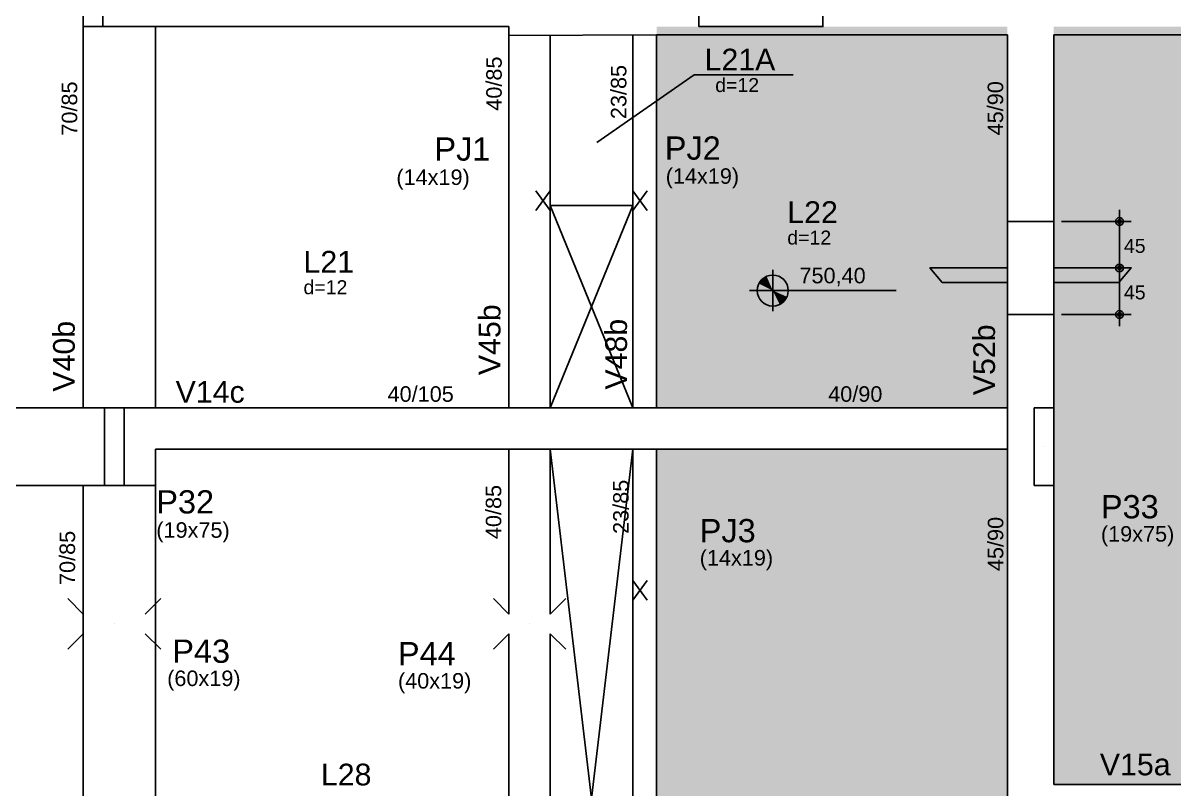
# Model space of a CAD drawing. Header units: millimetres. Extents: x 11071 to 20686, y 1651 to 7234.
# Drawn here: x 13584 to 14697, y 4499 to 5241 of the extents above; entities that cross this region are included whole.
import ezdxf

# ---------------------------------------------------------------- set-up
doc = ezdxf.new("R2010")
doc.units = ezdxf.units.MM
for name, color, linetype in [('1', 4, 'Continuous'), ('10', 13, 'Continuous'), ('11', 22, 'Continuous'), ('12', 3, 'Continuous'), ('13', 76, 'Continuous'), ('130', 24, 'Continuous'), ('18', 9, 'Continuous'), ('241', 12, 'Continuous'), ('242', 3, 'Continuous'), ('26', 1, 'Continuous'), ('27', 10, 'Continuous'), ('3', 2, 'Continuous'), ('30', 15, 'Continuous'), ('4', 1, 'Continuous'), ('6', 6, 'Continuous'), ('8', 5, 'Continuous'), ('9', 3, 'Continuous')]:
    doc.layers.add(name, color=color, linetype=linetype)
doc.styles.get("Standard").update_dxf_attribs({"font": 'arial.ttf'})

msp = doc.modelspace()

# ---------------------------------------------------------------- linework, layer by layer
for p, q in [((14309.35, 4996.68), (14309.35, 5001.68)), ((14309.35, 5001.68), (14309.35, 4961.68)), ((14286.85, 4981.68), (14428.76, 4981.68))]:
    msp.add_line(p, q)
msp.add_circle((14309.35, 4981.68), 15)
at = {"layer": '1'}
for points in [[(13641.9, 5237.09), (13641.9, 4868.09)], [(13660.9, 5237.09), (14053.9, 5237.09)], [(13711.9, 4868.09), (13711.9, 5237.09)], [(14053.9, 5237.09), (14053.9, 4868.09)], [(14053.9, 5228.52), (14196.9, 5229.09)], [(14093.9, 4868.09), (14093.9, 5229.09)], [(14173.9, 5229.09), (14173.9, 4868.09)], [(14196.9, 5229.09), (14536.4, 5229.09)], [(14196.9, 4868.09), (14196.9, 5229.09)], [(14536.4, 5229.09), (14536.4, 4868.09)], [(14581.4, 4868.09), (14581.4, 5229.09)], [(14581.4, 5229.09), (15006.24, 5229.09)], [(14093.9, 5064.09), (14173.9, 5064.09)], [(13711.9, 4868.09), (13000.4, 4868.09)], [(14093.9, 4868.09), (13711.9, 4868.09)], [(14196.9, 4868.09), (14093.9, 4868.09)], [(14536.4, 4868.09), (14196.9, 4868.09)], [(14536.4, 4868.09), (14536.4, 4828.09)], [(13711.9, 4828.09), (14093.9, 4828.09)], [(13711.9, 4154.09), (13711.9, 4828.09)], [(14053.9, 4828.09), (14053.9, 4668.59)], [(14093.9, 4828.09), (14196.9, 4828.09)], [(14093.9, 4668.59), (14093.9, 4828.09)], [(14173.9, 4828.09), (14173.9, 4154.09)], [(14196.9, 4828.09), (14536.4, 4828.09)], [(14196.9, 4154.09), (14196.9, 4828.09)], [(14536.4, 4828.09), (14536.4, 4483.59)], [(12981.4, 4793.09), (13711.9, 4793.09)], [(13641.9, 4793.09), (13641.9, 4154.09)], [(14581.4, 4503.59), (14581.4, 4793.09)], [(14053.9, 4649.59), (14053.9, 4154.09)], [(14093.9, 4154.09), (14093.9, 4649.59)], [(15393.9, 4503.59), (14581.4, 4503.59)]]:
    msp.add_lwpolyline(points, dxfattribs=at)
at = {"layer": '130'}
for points in [[(14536.4, 4868.09), (14536.4, 5237.09), (14196.9, 5237.09)], [(14536.4, 4868.09), (14196.9, 5237.09), (14196.9, 4868.09)], [(14581.4, 5237.09), (14581.4, 4503.59), (15393.9, 4503.59)], [(14581.4, 5237.09), (15393.9, 4503.59), (15117.4, 5237.09)], [(14536.4, 4868.09), (14196.9, 4868.09), (14536.4, 4868.09)], [(14536.4, 4868.09), (14536.4, 4868.09), (14536.4, 4868.09)], [(14397.9, 4154.09), (14536.4, 4828.09), (14196.9, 4828.09)], [(14397.9, 4154.09), (14196.9, 4828.09), (14196.9, 4154.09)], [(14397.9, 4154.09), (14536.4, 3962.09), (14536.4, 4828.09)]]:
    msp.add_solid(points, dxfattribs=at)
at = {"layer": '18'}
for p, q in [((14536.4, 5003.59), (14536.4, 5048.59)), ((14536.4, 5048.59), (14581.4, 5048.59)), ((14581.4, 5048.59), (14581.4, 5003.59)), ((14461.4, 5003.59), (14536.4, 5003.59)), ((14581.4, 5003.59), (14656.4, 5003.59)), ((14536.4, 4989.59), (14473.4, 4989.59)), ((14536.4, 4958.59), (14536.4, 4989.59)), ((14644.4, 4989.59), (14581.4, 4989.59)), ((14581.4, 4989.59), (14581.4, 4958.59)), ((14581.4, 4958.59), (14536.4, 4958.59))]:
    msp.add_line(p, q, dxfattribs=at)
at = {"layer": '241'}
for p, q in [((14093.9, 4868.09), (14173.9, 5064.09)), ((14093.9, 5064.09), (14173.9, 4868.09)), ((14093.9, 4154.09), (14173.9, 4828.09)), ((14093.9, 4828.09), (14173.9, 4154.09))]:
    msp.add_line(p, q, dxfattribs=at)
at = {"layer": '242'}
for p, q in [((14571.9, 4830.59), (14571.9, 4830.59)), ((13671.9, 4659.09), (13671.9, 4659.09)), ((14073.9, 4659.09), (14073.9, 4659.09))]:
    msp.add_line(p, q, dxfattribs=at)
at = {"layer": '26'}
for p, q in [((14233.32, 5190.38), (14139.07, 5124.97)), ((14328.98, 5190.38), (14233.32, 5190.38))]:
    msp.add_line(p, q, dxfattribs=at)
at = {"layer": '26', "color": 3, "linetype": 'Continuous'}
for p, q in [((14644.94, 4992.34), (14644.94, 5059.84)), ((14581.4, 5048.59), (14581.4, 5048.59)), ((14588.9, 5048.59), (14656.19, 5048.59)), ((14644.94, 4947.34), (14644.94, 5014.84)), ((14581.4, 5003.59), (14581.4, 5003.59)), ((14581.4, 5003.59), (14581.4, 5003.59)), ((14588.9, 5003.59), (14656.19, 5003.59)), ((14588.9, 5003.59), (14656.19, 5003.59)), ((14581.4, 4958.59), (14581.4, 4958.59)), ((14588.9, 4958.59), (14656.19, 4958.59))]:
    msp.add_line(p, q, dxfattribs=at)
for centre, radius in [((14644.94, 5048.59), 3.75), ((14644.94, 5048.59), 1.87), ((14644.94, 5003.59), 3.75), ((14644.94, 5003.59), 3.75), ((14644.94, 5003.59), 1.87), ((14644.94, 5003.59), 1.87), ((14644.94, 4958.59), 3.75), ((14644.94, 4958.59), 1.87)]:
    msp.add_circle(centre, radius, dxfattribs=at)
at = {"layer": '27'}
for points in [[(14309.35, 4981.68), (14295.31, 4986.96), (14294.87, 4985.6)], [(14309.35, 4981.68), (14295.93, 4988.37), (14295.31, 4986.96)], [(14309.35, 4981.68), (14296.5, 4989.41), (14295.93, 4988.37)], [(14309.35, 4981.68), (14297.14, 4990.39), (14296.5, 4989.41)], [(14309.35, 4981.68), (14298.33, 4991.86), (14297.14, 4990.39)], [(14309.35, 4981.68), (14299.15, 4992.68), (14298.33, 4991.86)], [(14309.35, 4981.68), (14299.72, 4993.18), (14299.15, 4992.68)], [(14309.35, 4981.68), (14300.4, 4993.71), (14299.72, 4993.18)], [(14309.35, 4981.68), (14300.99, 4994.13), (14300.4, 4993.71)], [(14309.35, 4981.68), (14301.77, 4994.62), (14300.99, 4994.13)], [(14309.35, 4981.68), (14302.45, 4995), (14301.77, 4994.62)], [(14309.35, 4981.68), (14303.35, 4995.43), (14302.45, 4995)], [(14309.35, 4981.68), (14303.84, 4995.63), (14303.35, 4995.43)], [(14309.35, 4981.68), (14304.93, 4996.02), (14303.84, 4995.63)], [(14309.35, 4981.68), (14306.31, 4996.37), (14304.93, 4996.02)], [(14309.35, 4981.68), (14307.49, 4996.57), (14306.31, 4996.37)], [(14309.35, 4981.68), (14309.35, 4996.68), (14307.49, 4996.57)], [(14309.35, 4981.68), (14294.38, 4982.62), (14294.35, 4981.68)], [(14309.35, 4981.68), (14294.35, 4981.68), (14309.35, 4981.68)], [(14309.35, 4981.68), (14294.39, 4982.71), (14294.38, 4982.62)], [(14309.35, 4981.68), (14294.52, 4983.92), (14294.39, 4982.71)], [(14309.35, 4981.68), (14294.65, 4984.65), (14294.52, 4983.92)], [(14309.35, 4981.68), (14294.87, 4985.6), (14294.65, 4984.65)], [(14309.35, 4981.68), (14324.35, 4981.68), (14324.24, 4979.82)], [(14309.35, 4981.68), (14324.24, 4979.82), (14324.04, 4978.64)], [(14309.35, 4981.68), (14324.04, 4978.64), (14323.69, 4977.26)], [(14309.35, 4981.68), (14323.69, 4977.26), (14323.3, 4976.17)], [(14309.35, 4981.68), (14323.3, 4976.17), (14323.1, 4975.67)], [(14309.35, 4981.68), (14323.1, 4975.67), (14322.67, 4974.77)], [(14309.35, 4981.68), (14322.67, 4974.77), (14322.29, 4974.09)], [(14309.35, 4981.68), (14322.29, 4974.09), (14321.8, 4973.32)], [(14309.35, 4981.68), (14321.8, 4973.32), (14321.39, 4972.73)], [(14309.35, 4981.68), (14321.39, 4972.73), (14320.85, 4972.05)], [(14309.35, 4981.68), (14320.85, 4972.05), (14320.35, 4971.48)], [(14309.35, 4981.68), (14320.35, 4971.48), (14319.53, 4970.66)], [(14309.35, 4981.68), (14319.53, 4970.66), (14318.06, 4969.47)], [(14309.35, 4981.68), (14318.06, 4969.47), (14317.09, 4968.83)], [(14309.35, 4981.68), (14317.09, 4968.83), (14316.04, 4968.25)], [(14309.35, 4981.68), (14316.04, 4968.25), (14314.63, 4967.64)], [(14309.35, 4981.68), (14314.63, 4967.64), (14313.27, 4967.2)], [(14309.35, 4981.68), (14313.27, 4967.2), (14312.32, 4966.98)], [(14309.35, 4981.68), (14312.32, 4966.98), (14311.59, 4966.85)], [(14309.35, 4981.68), (14311.59, 4966.85), (14310.38, 4966.72)], [(14309.35, 4981.68), (14310.38, 4966.72), (14310.29, 4966.71)], [(14309.35, 4981.68), (14310.29, 4966.71), (14309.35, 4966.68)], [(14309.35, 4981.68), (14309.35, 4966.68), (14309.35, 4981.68)]]:
    msp.add_solid(points, dxfattribs=at)
at = {"layer": '3'}
for points in [[(13641.9, 5237.09), (13660.9, 5237.09), (13660.9, 5403.09), (13641.9, 5403.09), (13641.9, 5237.09)], [(14357.9, 5256.09), (14237.9, 5256.09), (14237.9, 5237.09), (14357.9, 5237.09), (14357.9, 5256.09)]]:
    msp.add_lwpolyline(points, dxfattribs=at)
at = {"layer": '30'}
msp.add_lwpolyline([(14473.4, 4989.59), (14461.4, 5003.59), (14536.4, 5003.59), (14536.4, 5048.59), (14581.4, 5048.59), (14581.4, 5003.59), (14656.4, 5003.59), (14644.4, 4989.59), (14581.4, 4989.59), (14581.4, 4958.59), (14536.4, 4958.59), (14536.4, 4989.59), (14473.4, 4989.59)], dxfattribs=at)
at = {"layer": '4'}
for points in [[(13662.4, 4793.09), (13681.4, 4793.09), (13681.4, 4868.09), (13662.4, 4868.09), (13662.4, 4793.09)], [(14562.4, 4793.09), (14581.4, 4793.09), (14581.4, 4868.09), (14562.4, 4868.09), (14562.4, 4793.09)]]:
    msp.add_lwpolyline(points, dxfattribs=at)
at = {"layer": '6'}
for p, q in [((14079.9, 5078.09), (14093.9, 5059.09)), ((14079.9, 5059.09), (14093.9, 5078.09)), ((14173.9, 5078.09), (14187.9, 5059.09)), ((14173.9, 5059.09), (14187.9, 5078.09)), ((14173.9, 4701.09), (14187.9, 4682.09)), ((14173.9, 4682.09), (14187.9, 4701.09)), ((13641.9, 4668.59), (13626.9, 4683.59)), ((13701.9, 4668.59), (13716.9, 4683.59)), ((14053.9, 4668.59), (14038.9, 4683.59)), ((14093.9, 4668.59), (14108.9, 4683.59)), ((13641.9, 4649.59), (13626.9, 4634.59)), ((13701.9, 4649.59), (13716.9, 4634.59)), ((14053.9, 4649.59), (14038.9, 4634.59)), ((14093.9, 4649.59), (14108.9, 4634.59))]:
    msp.add_line(p, q, dxfattribs=at)

# ---------------------------------------------------------------- texts
at = {"layer": '10'}
for s, p in [('L21A', (14243.35, 5194.73)), ('L22', (14323.41, 5047.12)), ('L21', (13855.12, 4999.07)), ('L28', (13871.94, 4502.83))]:
    msp.add_text(s, height=21, dxfattribs=at).set_placement(p)
at = {"layer": '11'}
for s, p in [('40/85', (14047, 5155.76)), ('23/85', (14167.66, 5147.6)), ('70/85', (13636.09, 5131.61)), ('45/90', (14532.34, 5131.9)), ('23/85', (14169.82, 4746.2)), ('40/85', (14046.56, 4741.16)), ('45/90', (14532.5, 4710.23)), ('70/85', (13633.99, 4696.76))]:
    msp.add_text(s, height=15, rotation=90, dxfattribs=at).set_placement(p)
for s, p in [('40/105', (13936.5, 4874.08)), ('40/90', (14363.02, 4874.07))]:
    msp.add_text(s, height=15, dxfattribs=at).set_placement(p)
at = {"layer": '12'}
for s, p in [('(14x19)', (13945.01, 5083.87)), ('(14x19)', (14205.71, 5084.99)), ('(19x75)', (13712.65, 4742.46)), ('(19x75)', (14626.98, 4738.75)), ('(14x19)', (14238.65, 4715.61)), ('(60x19)', (13723.15, 4598.96)), ('(40x19)', (13946.56, 4596.54))]:
    msp.add_text(s, height=15, dxfattribs=at).set_placement(p)
at = {"layer": '13'}
for p in [(14253.65, 5173.84), (14323.41, 5026.23), (13855.12, 4978.18)]:
    msp.add_text('d=12', height=13.5, dxfattribs=at).set_placement(p)
at = {"layer": '26', "color": 3, "linetype": 'Continuous'}
for p in [(14649.26, 5018.2), (14649.26, 4973.2)]:
    msp.add_text('45', height=13.5, dxfattribs=at).set_placement(p)
at = {"layer": '26'}
msp.add_text('750,40', height=15, dxfattribs=at).set_placement((14335.19, 4988.71))
at = {"layer": '8'}
for s, p in [('V45b', (14045.8, 4899.86)), ('V40b', (13633.73, 4883.87)), ('V48b', (14168.25, 4885.87)), ('V52b', (14524.45, 4880.43))]:
    msp.add_text(s, height=21, rotation=90, dxfattribs=at).set_placement(p)
for s, p in [('V14c', (13731.34, 4873.13)), ('V15a', (14625.93, 4512.58))]:
    msp.add_text(s, height=21, dxfattribs=at).set_placement(p)
at = {"layer": '9'}
for s, p in [('PJ1', (13981.86, 5107.41)), ('PJ2', (14204.86, 5108.34)), ('P32', (13712.65, 4765.96)), ('P33', (14626.98, 4761.25)), ('PJ3', (14238.65, 4738.11)), ('P43', (13728.15, 4621.46)), ('P44', (13946.56, 4619.04))]:
    msp.add_text(s, height=22.5, dxfattribs=at).set_placement(p)

doc.saveas('drawing.dxf')
